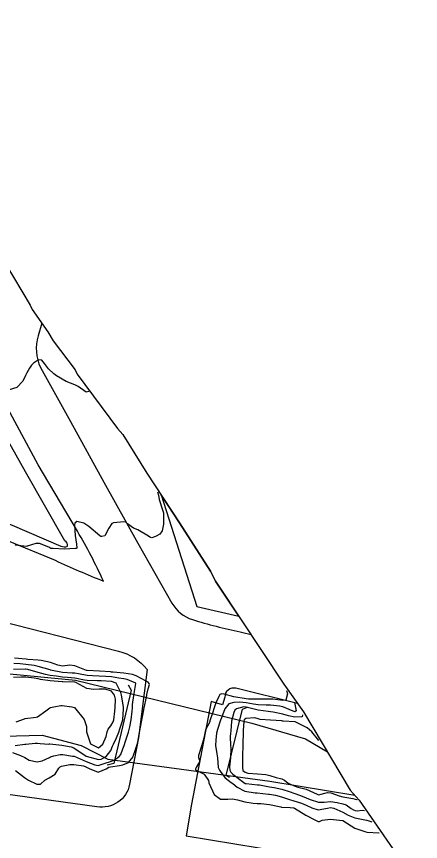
# Model space of a CAD drawing. Header units: metres. Extents: x 307586 to 320046, y 7427249 to 7434250.
# Drawn here: x 308098.9 to 308164.9, y 7434115.3 to 7434249.9 of the extents above; entities that cross this region are included whole.
import ezdxf

# ---------------------------------------------------------------- set-up
doc = ezdxf.new("R2010")
doc.units = ezdxf.units.M
doc.header["$MEASUREMENT"] = 0
for name, color, linetype in [('Area', 45, 'Continuous'), ('Area Verde e Lazer', 45, 'Continuous'), ('Curvas de Nivel 1m', 11, 'Continuous'), ('Curvas de Nivel 5m', 15, 'Continuous'), ('Edificações', 30, 'Continuous'), ('Hidrografia', 140, 'Continuous'), ('Pontes_Viadutos_Tubos', 190, 'Continuous'), ('Vias Primárias', 230, 'Continuous')]:
    doc.layers.add(name, color=color, linetype=linetype)

msp = doc.modelspace()

# ---------------------------------------------------------------- linework, layer by layer
at = {"layer": 'Area'}
msp.add_polyline3d([(308097.05, 7434209.64, 708.44), (308101.14, 7434202.79, 708.45), (308101.47, 7434202.07, 708.37), (308104.05, 7434198.45, 708.24), (308104.88, 7434196.97, 708.11), (308108.48, 7434192.25, 708.07), (308108.79, 7434191.53, 708.07), (308115.42, 7434182.69, 707.67), (308116.24, 7434181.69, 707.6), (308120.18, 7434175.4, 707.41), (308125.52, 7434167.29, 707.13), (308130.56, 7434159.4, 706.77), (308131.39, 7434157.76, 708.06), (308131.81, 7434157.14, 711.1), (308142.57, 7434140.96, 706.49), (308145.77, 7434136.42, 703.05), (308153.39, 7434123.69, 704.48), (308154.86, 7434122.03, 706.05), (308163.3, 7434109.87, 706.76)], dxfattribs=at)
at = {"layer": 'Area Verde e Lazer'}
msp.add_lwpolyline([(308069.61, 7434205.76), (308072.97, 7434191.15), (308075.82, 7434179.68, 0.109309), (308078.17, 7434174.97, 0.101554), (308082.38, 7434172.99), (308098.19, 7434166.91), (308106.15, 7434163.5, 0.219592), (308107.24, 7434163.47, 0.32111), (308106.79, 7434164.36), (308100.36, 7434175.63), (308095.28, 7434184.64, -0.057247), (308092.15, 7434192.07, -0.061353), (308091.1, 7434198.46, 0.039221), (308086.86, 7434198.12, -0.027106), (308080.26, 7434199.45, 0.007184), (308074.05, 7434202.9, -0.074178), (308069.39, 7434208.08, 0.093748), (308069.61, 7434205.76, -4.593697)], format="xyb", dxfattribs=at)
at = {"layer": 'Curvas de Nivel 1m', "flags": 128}
for points, elevation in [([(308110.81, 7434188.76), (308110.65, 7434188.72), (308110.29, 7434188.6), (308108.99, 7434189.51), (308108.41, 7434189.82), (308107, 7434190.35), (308105.44, 7434191.28), (308105.02, 7434191.58), (308104.12, 7434192.39), (308103.5, 7434193.3), (308103.04, 7434193.81), (308102.5, 7434193.86), (308101.68, 7434193.32), (308101.36, 7434193), (308101.02, 7434192.5), (308100.6, 7434191.75), (308100.38, 7434191.34), (308099.94, 7434190.4), (308098.98, 7434189.35), (308096.98, 7434188.79)], 708), ([(308121.93, 7434172.36), (308122.07, 7434171.78), (308122.2, 7434171.08), (308122.75, 7434169.41), (308122.88, 7434168.93), (308122.91, 7434167.07), (308122.71, 7434166), (308122.33, 7434165.45), (308121.6, 7434165.08), (308120.98, 7434164.81), (308120.7, 7434164.93), (308120.48, 7434165.09), (308118.71, 7434166.14), (308118.02, 7434166.43), (308117.01, 7434167.14), (308116.87, 7434167.29), (308116.73, 7434167.39), (308116.44, 7434167.43), (308114.72, 7434167.31), (308114.45, 7434167.16), (308113.97, 7434166.42), (308113.31, 7434165.18), (308112.84, 7434165.05), (308112.7, 7434165.06), (308112.5, 7434165.19), (308110.72, 7434166.7), (308109.9, 7434167.22), (308108.73, 7434167.51), (308108.44, 7434167.23), (308108.36, 7434166.88), (308108.48, 7434165.23), (308108.68, 7434163.79), (308108.75, 7434163.23), (308108.74, 7434163.16), (308108.67, 7434163.12), (308108.55, 7434163.11), (308106.67, 7434162.97), (308104.87, 7434163.08), (308104.67, 7434163.08), (308104.49, 7434163.11), (308104.16, 7434163.29), (308102.68, 7434163.91), (308102.09, 7434163.91), (308100.67, 7434163.45), (308100.57, 7434163.44), (308098.68, 7434163.66)], 707), ([(308098.72, 7434126.86), (308100.23, 7434125.74), (308100.87, 7434125.32), (308102.21, 7434124.64), (308102.84, 7434124.67), (308103.56, 7434125.29), (308104.23, 7434125.67), (308105.21, 7434126.3), (308105.84, 7434127.26), (308106.02, 7434127.48), (308106.25, 7434127.58), (308107.64, 7434127.85), (308108.25, 7434127.85), (308109.85, 7434127.61), (308110.25, 7434127.48), (308110.77, 7434127.2), (308112.24, 7434126.61), (308113.55, 7434127.17), (308113.99, 7434127.42), (308114.25, 7434127.49), (308115.72, 7434127.68), (308116.25, 7434127.78), (308117.21, 7434128.18), (308117.94, 7434129.12), (308118.03, 7434129.37), (308118.28, 7434130.12), (308118.6, 7434131.12), (308118.69, 7434131.51), (308118.99, 7434133.1), (308119.21, 7434134.22), (308119.38, 7434135.1), (308119.53, 7434135.92), (308119.76, 7434137.1), (308119.86, 7434137.6), (308120.16, 7434139.09), (308120.19, 7434139.29), (308120.4, 7434140.22), (308120.6, 7434140.9), (308120.58, 7434141.09), (308120.41, 7434141.27), (308120.07, 7434141.44), (308118.42, 7434142.32), (308117.84, 7434142.53), (308116.43, 7434142.74), (308114.67, 7434142.91), (308114.43, 7434142.94), (308114.23, 7434142.97), (308112.43, 7434143.07), (308110.46, 7434143.18), (308110.43, 7434143.18), (308110.31, 7434143.21), (308108.44, 7434143.96), (308107.64, 7434144.04), (308106.44, 7434143.91), (308105.66, 7434144.06), (308104.45, 7434144.47), (308102.92, 7434144.84), (308102.46, 7434144.9), (308100.78, 7434145.01), (308100.46, 7434145.03), (308098.59, 7434145.22)], 706), ([(308098.7, 7434130.93), (308100.29, 7434131.16), (308100.44, 7434131.18), (308101.96, 7434131.31), (308102.26, 7434131.35), (308102.29, 7434131.35), (308102.33, 7434131.35), (308102.76, 7434131.3), (308104.2, 7434131.19), (308104.29, 7434131.2), (308104.37, 7434131.2), (308106.29, 7434131.03), (308107.81, 7434130.76), (308108.29, 7434130.55), (308110.27, 7434129.21), (308112.27, 7434128.67), (308112.73, 7434128.72), (308113.53, 7434129.17), (308114.28, 7434130.12), (308114.59, 7434130.85), (308114.73, 7434131.16), (308115.22, 7434132.23), (308115.59, 7434133.15), (308115.79, 7434133.68), (308116.25, 7434135.14), (308116.26, 7434135.22), (308116.36, 7434136.89), (308116.37, 7434137.14), (308116.36, 7434137.24), (308116.07, 7434139.14), (308115.96, 7434139.58), (308115.16, 7434141.15), (308114.42, 7434141.38), (308112.72, 7434141.49), (308112.42, 7434141.5), (308112.1, 7434141.51), (308110.42, 7434141.54), (308110.03, 7434141.6), (308108.42, 7434141.95), (308107.22, 7434142.04), (308106.42, 7434142.1), (308105.44, 7434142.25), (308104.42, 7434142.4), (308103.66, 7434142.53), (308102.43, 7434142.87), (308100.76, 7434143.33), (308100.43, 7434143.4), (308100.36, 7434143.41), (308098.43, 7434143.36)], 704), ([(308098.84, 7434134.84), (308100.21, 7434135.33), (308100.3, 7434135.37), (308100.34, 7434135.38), (308102.11, 7434135.55), (308102.35, 7434135.64), (308103.7, 7434136.63), (308104.36, 7434137.11), (308104.48, 7434137.16), (308105.02, 7434137.27), (308106.14, 7434137.49), (308106.37, 7434137.49), (308107.95, 7434137.24), (308108.3, 7434137.17), (308108.36, 7434137.14), (308109.97, 7434135.21), (308110.33, 7434134.07), (308110.35, 7434133.21), (308110.35, 7434133.17), (308110.98, 7434131.2), (308112.29, 7434130.56), (308113.02, 7434131.18), (308113.57, 7434132.44), (308113.72, 7434133.17), (308113.86, 7434133.63), (308114.33, 7434134.16), (308114.7, 7434134.79), (308114.8, 7434135.16), (308114.98, 7434136.53), (308115.03, 7434137.15), (308115.05, 7434138.49), (308114.9, 7434139.15), (308114.4, 7434139.81), (308113.37, 7434140.14), (308112.4, 7434140.15), (308111.49, 7434140.11), (308110.4, 7434140.25), (308108.57, 7434141.23), (308108.41, 7434141.26), (308106.48, 7434141.32), (308106.41, 7434141.33), (308106.34, 7434141.34), (308104.42, 7434141.53), (308102.83, 7434141.72), (308102.42, 7434141.81), (308101.77, 7434141.96), (308100.42, 7434142.11), (308099.66, 7434142.1), (308098.42, 7434142.06)], 703), ([(308142.98, 7434139.95), (308143.12, 7434139.37), (308142.86, 7434138.35), (308142.39, 7434138.32), (308140.74, 7434138.5), (308140.39, 7434138.51), (308138.76, 7434138.5), (308138.39, 7434138.49), (308136.78, 7434138.51), (308136.39, 7434138.55), (308134.39, 7434138.92), (308132.81, 7434139.35), (308132.4, 7434139.38), (308132.1, 7434139.25), (308131.92, 7434138.95), (308131.43, 7434137.91), (308131.12, 7434136.96), (308130.95, 7434136.37), (308130.48, 7434134.97), (308130.44, 7434134.87), (308130.34, 7434134.62), (308129.78, 7434133.52), (308129.65, 7434132.98), (308129.5, 7434132.17), (308129.14, 7434130.99), (308128.62, 7434129.34), (308128.64, 7434128.99), (308128.84, 7434128.41), (308128.25, 7434127.37), (308128.13, 7434127.12), (308128.15, 7434127), (308128.24, 7434126.92), (308129.55, 7434126.3), (308130.23, 7434125.24), (308130.3, 7434124.97), (308130.32, 7434124.87), (308131.17, 7434122.96), (308132.19, 7434122.22), (308133.43, 7434122.18), (308134.19, 7434122.27), (308134.98, 7434122.11), (308136.18, 7434121.74), (308137.54, 7434121.52), (308138.18, 7434121.5), (308138.78, 7434121.48), (308140.18, 7434121.33), (308142.08, 7434120.92), (308142.17, 7434120.9), (308142.23, 7434120.89), (308143.6, 7434120.81), (308144.14, 7434120.77), (308144.17, 7434120.76), (308144.26, 7434120.71), (308146.16, 7434119.58), (308147.74, 7434118.76), (308148.15, 7434118.56), (308148.35, 7434118.55), (308148.82, 7434118.75), (308150.15, 7434118.92), (308152.14, 7434118.73), (308152.15, 7434118.72), (308152.18, 7434118.71), (308154.13, 7434117.44), (308155.95, 7434116.84), (308156.13, 7434116.82), (308158.07, 7434116.7), (308158.08, 7434116.69)], 706), ([(308145.59, 7434135.94), (308145.52, 7434135.62), (308144.35, 7434135.6), (308143.33, 7434135.8), (308142.36, 7434136.06), (308140.79, 7434136.41), (308140.36, 7434136.46), (308139.99, 7434136.49), (308138.36, 7434136.72), (308137.73, 7434136.89), (308136.37, 7434137.23), (308136.02, 7434137.25), (308134.8, 7434136.92), (308134.54, 7434136.74), (308134.36, 7434136.35), (308134.02, 7434134.92), (308133.88, 7434133.36), (308133.84, 7434132.93), (308133.79, 7434132.41), (308133.85, 7434130.93), (308133.88, 7434130.52), (308133.85, 7434128.93), (308133.69, 7434127.49), (308133.71, 7434126.93), (308133.9, 7434126.58), (308134.24, 7434126.29), (308136.01, 7434124.9), (308136.22, 7434124.77), (308136.39, 7434124.73), (308138.22, 7434124.56), (308138.58, 7434124.51), (308140.21, 7434124.22), (308140.96, 7434124.1), (308142.21, 7434123.84), (308143.6, 7434123.41), (308144.2, 7434123.19), (308145.26, 7434122.79), (308146.19, 7434122.42), (308146.82, 7434122.14), (308148.18, 7434121.69), (308149.13, 7434121.7), (308150.18, 7434121.79), (308151.25, 7434121.65), (308152.18, 7434121.44), (308152.73, 7434121.26), (308153.56, 7434120.69), (308153.92, 7434120.44), (308154.17, 7434120.33), (308154.54, 7434120.3), (308155.31, 7434120.4), (308155.72, 7434120.33)], 704), ([(308148.28, 7434131.79), (308147.12, 7434133.18), (308146.33, 7434133.83), (308144.41, 7434134.8), (308144.34, 7434134.81), (308142.45, 7434134.93), (308142.34, 7434134.95), (308142.2, 7434134.98), (308140.35, 7434135.1), (308138.69, 7434135.22), (308138.35, 7434135.29), (308137.79, 7434135.44), (308136.35, 7434135.35), (308136.09, 7434135.16), (308135.99, 7434134.9), (308135.9, 7434133.32), (308135.9, 7434132.9), (308135.87, 7434131.33), (308135.86, 7434130.9), (308135.82, 7434129.36), (308135.82, 7434128.9), (308135.78, 7434127.37), (308135.88, 7434126.9), (308136.24, 7434126.58), (308136.68, 7434126.45), (308138.24, 7434126.34), (308139.59, 7434126.22), (308140.24, 7434126.07), (308141.32, 7434125.75), (308142.23, 7434125.54), (308142.68, 7434125.28), (308143.25, 7434124.81), (308144.22, 7434124.35), (308144.83, 7434124.18), (308146.21, 7434123.82), (308147.97, 7434122.99), (308148.2, 7434122.93), (308149.65, 7434123.29), (308150.2, 7434123.25), (308151.59, 7434122.72), (308152.19, 7434122.57), (308153.79, 7434122.29), (308154.19, 7434122.18), (308154.45, 7434122.16), (308154.53, 7434122.15)], 703)]:
    msp.add_lwpolyline(points, dxfattribs=dict(at, elevation=elevation))
at = {"layer": 'Curvas de Nivel 5m', "elevation": 705, "flags": 128}
for points in [[(308098.28, 7434129.83), (308099.58, 7434129.34), (308100.27, 7434128.98), (308101, 7434128.58), (308102.26, 7434128.27), (308103.12, 7434128.44), (308104.27, 7434129), (308104.46, 7434129.09), (308105.02, 7434129.27), (308106.05, 7434129.49), (308106.28, 7434129.49), (308106.48, 7434129.46), (308108.03, 7434129.23), (308108.27, 7434129.2), (308108.31, 7434129.19), (308110.26, 7434128.36), (308111.67, 7434127.78), (308112.25, 7434127.71), (308113.36, 7434128.06), (308114.26, 7434128.36), (308114.86, 7434128.56), (308115.69, 7434129.15), (308115.92, 7434129.5), (308116.29, 7434130.41), (308116.5, 7434130.93), (308116.56, 7434131.14), (308116.66, 7434131.5), (308117.19, 7434133.13), (308117.43, 7434134.02), (308117.63, 7434135.12), (308117.8, 7434136.56), (308117.82, 7434137.12), (308117.84, 7434137.65), (308118.04, 7434139.12), (308118.38, 7434141.08), (308118.37, 7434141.11), (308116.99, 7434141.7), (308116.42, 7434141.83), (308115.63, 7434141.94), (308114.42, 7434142.14), (308113.48, 7434142.23), (308112.42, 7434142.28), (308111.3, 7434142.33), (308110.42, 7434142.4), (308109.02, 7434142.63), (308108.43, 7434142.75), (308107.97, 7434142.78), (308106.43, 7434142.86), (308104.44, 7434143.27), (308104.4, 7434143.28), (308102.44, 7434143.86), (308101.77, 7434143.99), (308100.45, 7434144.19), (308099.5, 7434144.29), (308098.45, 7434144.32)], [(308144.28, 7434137.95), (308144.56, 7434136.6), (308144.36, 7434136.46), (308144.09, 7434136.53), (308143.42, 7434136.81), (308142.37, 7434137.25), (308141.84, 7434137.37), (308140.37, 7434137.51), (308139.68, 7434137.55), (308138.37, 7434137.6), (308137.59, 7434137.67), (308136.38, 7434137.89), (308135.29, 7434138), (308134.38, 7434137.96), (308133.56, 7434137.74), (308132.89, 7434136.94), (308132.35, 7434135.48), (308132.22, 7434135.08), (308132.17, 7434134.95), (308131.71, 7434133.57), (308131.57, 7434132.96), (308131.43, 7434131.83), (308131.38, 7434130.96), (308131.61, 7434129.62), (308131.71, 7434128.96), (308131.81, 7434127.39), (308132.03, 7434126.95), (308132.24, 7434126.6), (308132.96, 7434125.67), (308133.96, 7434124.92), (308134.22, 7434124.75), (308134.94, 7434124.18), (308136.2, 7434123.48), (308137.85, 7434123.23), (308138.2, 7434123.21), (308140.02, 7434123.02), (308140.2, 7434123), (308141.16, 7434122.84), (308142.19, 7434122.56), (308143.49, 7434122.12), (308144.18, 7434121.92), (308145.45, 7434121.52), (308146.18, 7434121.22), (308147.11, 7434120.77), (308148.17, 7434120.47), (308149.68, 7434120.74), (308150.17, 7434120.81), (308150.68, 7434120.72), (308152.17, 7434120.08), (308153.07, 7434119.61), (308154.16, 7434119.17), (308156.02, 7434118.79), (308156.1, 7434118.78), (308156.9, 7434118.51)]]:
    msp.add_lwpolyline(points, dxfattribs=at)
at = {"layer": 'Edificações', "elevation": 707.29}
msp.add_lwpolyline([(308122.51, 7434171.85), (308128.35, 7434153.66), (308135.18, 7434152.07), (308131.81, 7434157.14), (308131.39, 7434157.76), (308130.56, 7434159.4), (308125.52, 7434167.29)], close=True, dxfattribs=at)
at = {"layer": 'Hidrografia'}
for points in [[(307922.73, 7434249.9), (307931.14, 7434241.51), (307946.15, 7434228.3), (307961.34, 7434216.28), (307977.94, 7434204.36), (307994.99, 7434192.84), (308011.63, 7434181.39), (308029.02, 7434171), (308039.24, 7434164.84), (308043.25, 7434161.12), (308049, 7434155.72), (308051.89, 7434152.6), (308058.03, 7434149.05), (308065.71, 7434146.24), (308091.56, 7434143.23), (308108.55, 7434141.59), (308137.3, 7434134.59), (308146.08, 7434132.03), (308149.67, 7434129.9)], [(307983.09, 7434187.25), (307992.59, 7434180.76), (308004.34, 7434172.81), (308016.8, 7434164.81), (308028.82, 7434157.45), (308039.61, 7434150.54), (308051.96, 7434142.96), (308057.64, 7434138.52), (308062.8, 7434134.67), (308086.15, 7434132.5), (308089.89, 7434132.63), (308096.8, 7434132.5), (308103.12, 7434132.63), (308109.46, 7434130.93), (308113.84, 7434128.74), (308140.28, 7434125.12), (308154.12, 7434122.86)]]:
    msp.add_lwpolyline(points, dxfattribs=at)
at = {"layer": 'Pontes_Viadutos_Tubos'}
for points in [[(308117.15, 7434140.87), (308117.61, 7434139.96), (308114.79, 7434128.03), (308113.73, 7434127.72)], [(308133.65, 7434125.71), (308133.14, 7434126.08), (308135.78, 7434136.89), (308136.62, 7434137.19)]]:
    msp.add_lwpolyline(points, dxfattribs=at)
at = {"layer": 'Vias Primárias'}
for points in [[(308067.36, 7434205.21), (308070.71, 7434190.63), (308073.67, 7434178.97, 0.187399), (308076.51, 7434173.3, -0.024061), (308081.64, 7434170.68), (308097.54, 7434164.35), (308105.24, 7434161.17, 0.014621), (308113.09, 7434157.79, 0.026814), (308108.87, 7434165.9), (308102.46, 7434176.73), (308097.48, 7434185.93, -0.109197), (308095.15, 7434192.84, -0.132008), (308096.33, 7434202.39, -0.107698), (308087.39, 7434201, -0.082098), (308081.47, 7434202.34, -0.027479), (308075.86, 7434205.56, -0.097523), (308062.69, 7434224.93, -0.02007)], [(308093.8, 7434151.88), (308115.57, 7434146.35, -0.161684), (308120.24, 7434143.36), (308118.81, 7434132.23), (308117.38, 7434124.63, -0.413191), (308112.03, 7434120.97), (308095.11, 7434123.27), (308083.77, 7434125.5, -0.406752), (308079.79, 7434131.28, 0.027939), (308081.72, 7434148.2, -0.431615), (308087.57, 7434153.11, -0.039188)]]:
    msp.add_lwpolyline(points, format="xyb", close=True, dxfattribs=at)
for points, elevation in [([(308103.06, 7434199.84), (308102.44, 7434197.79, 0.185672), (308102.82, 7434192.61), (308107.74, 7434183.83), (308113.14, 7434173.91), (308118.69, 7434163.97), (308124.28, 7434154.2, 0.189624), (308127.63, 7434151.5, 0.024951), (308135.43, 7434149.5, -0.022969), (308137.19, 7434149.05, 0.359212)], 708.29), ([(308144.78, 7434137.83), (308134.71, 7434140.29, 0.50133), (308132.92, 7434138.82), (308132.56, 7434137.57), (308130.71, 7434138.11), (308127.49, 7434121.4), (308126.63, 7434116.21), (308142.5, 7434113.59), (308164.85, 7434107.77)], 704.11)]:
    msp.add_lwpolyline(points, format="xyb", dxfattribs=dict(at, elevation=elevation))

doc.saveas('drawing.dxf')
